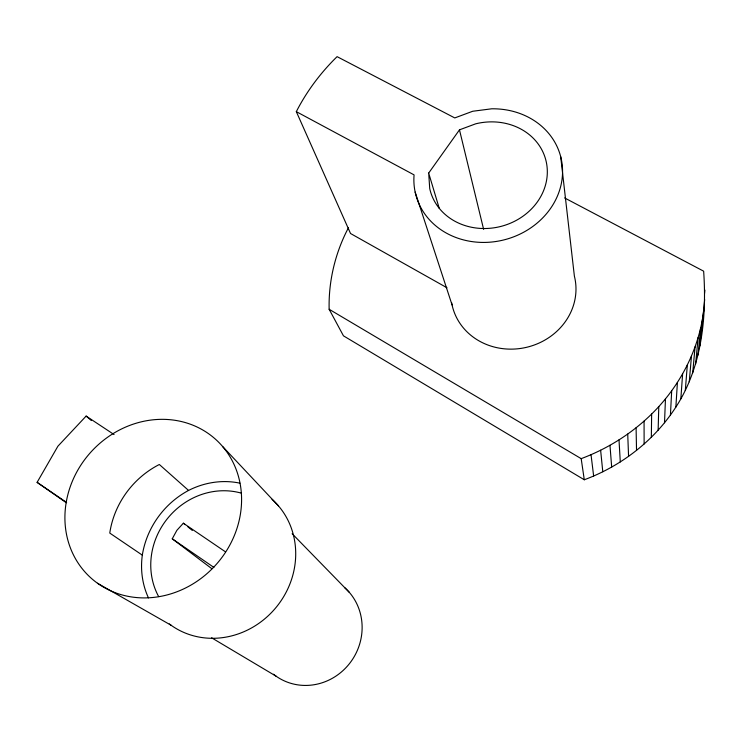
<?xml version="1.0" encoding="UTF-8"?>
<svg xmlns="http://www.w3.org/2000/svg" width="742" height="742" viewBox="0 0 742 742"><rect width="100%" height="100%" fill="white"/><g stroke="black" fill="none" stroke-linecap="round" stroke-linejoin="round"><path stroke-width="1.11" d="M564.606 197.929L703.648 271.182C706.838 317.557 701.811 367.253 675.869 407.08C654.37 440.488 621.434 465.976 584.288 479.768L343.463 335.838L329.142 309.275C328.437 281.051 335.263 252.753 348.425 227.803M651.337 437.261L651.643 414.036C680.043 386.155 699.465 348.823 703.898 309.108M701.125 336.868L701.969 324.291M658.135 430.165L658.785 406.607M664.507 422.764L665.472 398.853M670.425 415.056L671.686 390.784M675.869 407.08L677.409 382.445M680.841 398.853L682.621 373.847M685.311 390.422L687.315 365.027M689.272 381.796L691.47 356.012M692.703 373.013L695.078 346.839M695.616 364.099L698.129 337.527M697.99 355.084L700.615 328.122M704.566 293.48L704.9 290.057M699.836 345.995L702.544 318.633M701.886 327.723L704.677 299.573M148.465 597.894A80.795 74.525 -50.9 0 1 142.316 555.137C146.666 527.747 164.112 503.493 188.561 490.434A80.795 74.525 -50.9 0 1 239.87 483.153M211.878 568.724L172.255 538.803L176.865 530.344L183.357 523.203L225.522 551.872M66.353 502.779L37.1 482.365L57.922 446.192L86.137 416.077L114.064 434.552M428.681 173.071L459.474 129.841L475.687 123.821A59.796 52.821 -15.2 0 1 546.112 161.209A59.796 52.821 -15.2 0 1 499.57 226.746A59.796 52.821 -15.2 0 1 429.72 188.542L428.681 173.071L439.255 208.363M329.142 309.275L581.181 458.649C607.41 448.836 631.637 433.662 651.643 414.036M296.318 111.652L414.073 174.889A74.914 66.177 -15.2 0 0 483.394 242.43A74.914 66.177 -15.2 0 0 562.445 175.158A74.914 66.177 -15.2 0 0 491.733 108.796L472.728 111.254L454.772 117.932L337.091 56.652A219.066 193.792 -15.1 0 0 296.318 111.652L350.539 233.507L446.99 287.757M97.499 583.24L171.161 625.293M211.6 637.795L276.061 676.166M142.316 555.137L109.77 533.081A86.091 78.698 -49.5 0 1 159.335 464.492L188.561 490.434M37.1 482.365L66.632 502.445M172.255 538.803L213.9 567.407M183.357 523.203L185.157 524.65M187.856 526.82L192.345 530.447M86.137 416.077L91.34 420.547M292.144 533.721L349.463 592.506M222.517 446.406A93.223 84.161 -48 0 1 166.097 595.186A93.223 84.161 -48 0 1 71.13 484.294A93.223 84.161 -48 0 1 222.517 446.406L278.426 505.849M415.158 192.085L452.063 304.916M459.474 129.841L483.636 229.389M581.181 458.649L584.288 479.768M591.022 454.688L593.646 476.012M560.702 156.701L574.382 276.126A62.838 57.422 -13.5 0 1 525.327 347.59A62.838 57.422 -13.5 0 1 451.628 302.671M600.63 450.236L602.792 471.773M609.97 445.302L611.677 467.08M619.004 439.904L620.284 461.932M627.723 434.061L628.576 456.358M636.089 427.782L636.534 450.375M644.065 421.104L644.13 444.004M272.045 499.338A80.795 74.525 -50.9 0 1 276.07 607.438A80.795 74.525 -50.9 0 1 169.306 623.929M158.658 596.596A71.009 65.5 -50.9 0 1 167.135 518.973A71.009 65.5 -50.9 0 1 240.927 493.031M344.594 587.562A56.123 53.164 -58.2 0 1 348.768 664.489A56.123 53.164 -58.2 0 1 273.492 674.228"/></g></svg>
